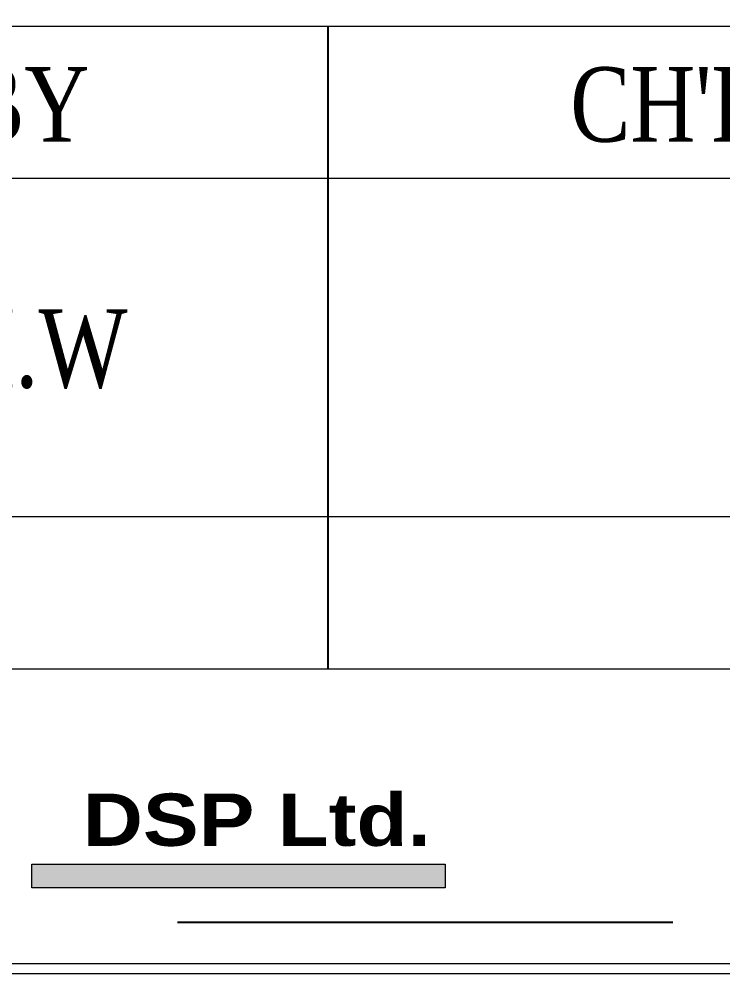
# Model space of a CAD drawing. Header units: millimetres. Extents: x 107 to 2900, y 85 to 3996.
# Drawn here: x 1485 to 1530, y 1340.2 to 1401.1 of the extents above; entities that cross this region are included whole.
import ezdxf
from ezdxf.enums import TextEntityAlignment as Align

# ---------------------------------------------------------------- set-up
doc = ezdxf.new("R2010")
doc.units = ezdxf.units.MM
for name, color, linetype in [('40', 4, 'Continuous'), ('70', 7, 'Continuous'), ('ASHADE', 7, 'Continuous')]:
    doc.layers.add(name, color=color, linetype=linetype)
doc.styles.add('SS', font='batang.ttc', dxfattribs={"width": 0.8})
doc.styles.get("Standard").update_dxf_attribs({"font": 'BareunDotumPro1.ttf'})

# ---------------------------------------------------------------- blocks, each defined once
blk = doc.blocks.new('abcde')
at = {"layer": 'ASHADE', "lineweight": 5}
blk.add_hatch(color=5, dxfattribs=at).paths.add_polyline_path([(6745.16, 94.93), (6745.16, 103.27), (6891.57, 103.27), (6891.57, 94.93)])
for p, q in [((6745.16, 94.93), (6745.16, 103.27)), ((6891.57, 103.27), (6891.57, 94.93))]:
    blk.add_line(p, q, dxfattribs=at)
at = {"layer": 'ASHADE', "color": 5, "lineweight": 5}
for p, q in [((6745.16, 103.27), (6891.57, 103.27)), ((6891.57, 94.93), (6745.16, 94.93))]:
    blk.add_line(p, q, dxfattribs=at)
at = {"layer": 'ASHADE', "lineweight": 5, "insert": (6763.1, 128.35), "char_height": 18.5261, "width": 329.6254, "attachment_point": 1}
blk.add_mtext('{\\fArial Black|b0|i0|c0|p34;DSP Ltd.}', dxfattribs=at)

msp = doc.modelspace()

# ---------------------------------------------------------------- linework, layer by layer
at = {"color": 5}
msp.add_line((1526.758, 1343.496), (1495.156, 1343.496), dxfattribs=at)
at = {"layer": '40', "color": 0}
msp.add_line((1504.764, 1359.647), (1504.764, 1400.687), dxfattribs=at)
at = {"layer": '40', "color": 0, "lineweight": 13}
for p, q in [((1774.764, 1390.967), (1450.764, 1390.967)), ((1774.332, 1369.367), (1450.764, 1369.367)), ((1774.332, 1359.647), (1450.764, 1359.647))]:
    msp.add_line(p, q, dxfattribs=at)
at = {"layer": '70', "color": 0, "lineweight": 13}
msp.add_line((953.964, 1400.687), (1774.764, 1400.687), dxfattribs=at)
for points in [[(1774.764, 1340.207), (953.964, 1340.207), (953.964, 1923.407), (1774.764, 1923.407)], [(1774.116, 1340.855), (954.612, 1340.855), (954.612, 1922.759), (1774.116, 1922.759)]]:
    msp.add_lwpolyline(points, close=True, dxfattribs=at)

# ---------------------------------------------------------------- block references
at = {"color": 0, "xscale": 0.18, "yscale": 0.18, "zscale": 0.18}
msp.add_blockref('abcde', (271.741, 1328.61), dxfattribs=at)

# ---------------------------------------------------------------- texts
at = {"layer": '40', "color": 0, "style": 'SS', "width": 0.8}
for s, height, p in [("DR'N BY", 4.752, (1478.249, 1393.31)), ("CH'D BY", 4.752, (1531.504, 1393.31)), ('Joung M.W', 4.968, (1477.782, 1377.636))]:
    msp.add_text(s, height=height, dxfattribs=at).set_placement(p, align=Align.CENTER)

doc.saveas('drawing.dxf')
